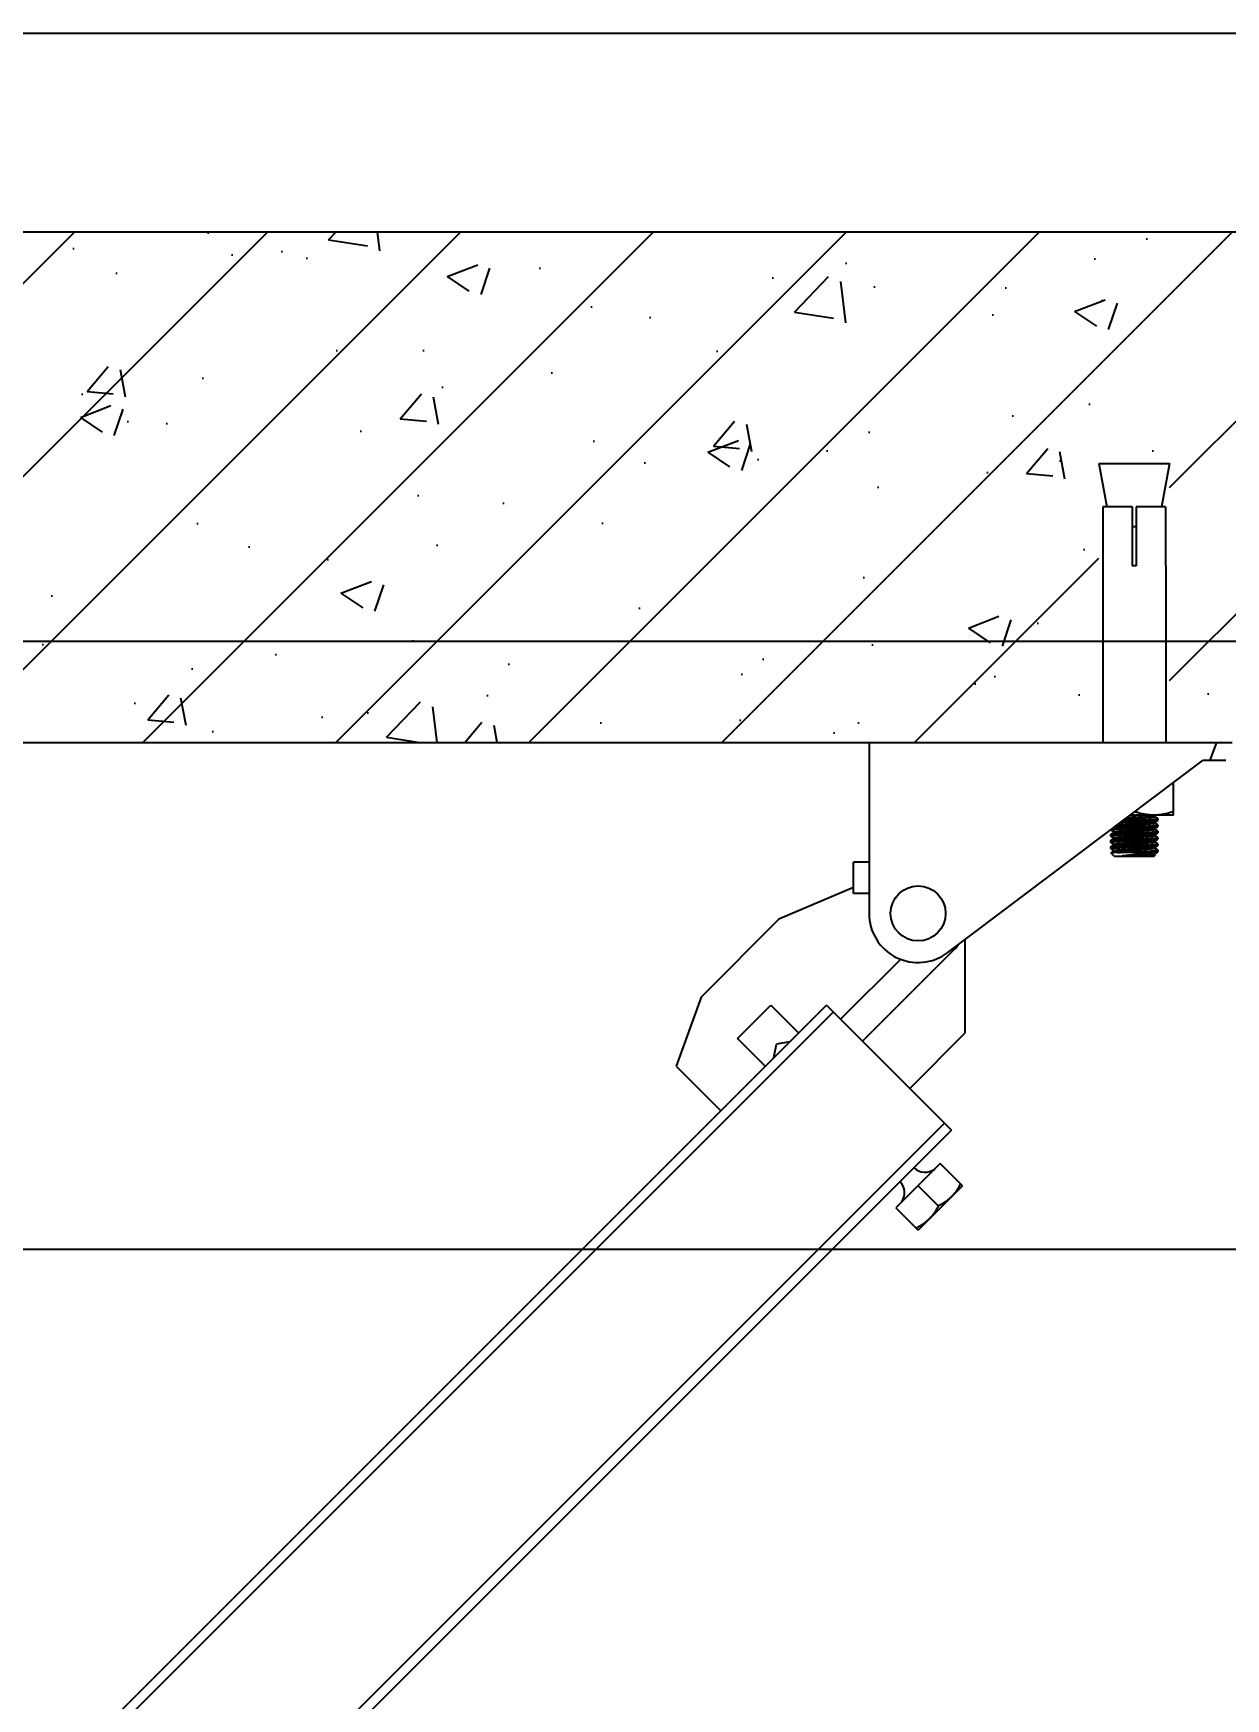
# Model space of a CAD drawing. Header units: millimetres. Extents: x 3804182 to 7463862, y 18008854 to 19247705.
# Drawn here: x 4761452 to 4763217, y 19098347 to 19100813 of the extents above; entities that cross this region are included whole.
import ezdxf

# ---------------------------------------------------------------- set-up
doc = ezdxf.new("R2010")
doc.units = ezdxf.units.MM
doc.header["$LTSCALE"] = 1000
doc.header["$MEASUREMENT"] = 0
doc.layers.get('Defpoints').update_dxf_attribs({"color": 1})
for name, color, linetype in [('02___PRT_ALL_AXES', 7, 'Continuous'), ('JZ_0', 7, 'Continuous'), ('图框', 4, 'Continuous')]:
    doc.layers.add(name, color=color, linetype=linetype)
doc.styles.add('DIM_FONT', font='SIMPLEX', dxfattribs={"width": 0.7, "bigfont": 'GBCBIG'})
doc.dimstyles.new('DIMN150', dxfattribs={"dimscale": 1.5, "dimtxt": 300, "dimasz": 100, "dimexe": 250, "dimexo": 300, "dimgap": 150, "dimtad": 1, "dimdec": 0, "dimzin": 0, "dimdsep": 46, "dimtxsty": 'DIM_FONT', "dimblk": 'ARCHTICK', "dimcen": 0.09, "dimclrt": 7, "dimazin": 2, "dimtfac": 1, "dimtdec": 0, "dimtix": 1, "dimtmove": 2, "dimatfit": 3, "dimldrblk": 'ARCHTICK', "dimfxl": 0, "dimtolj": 1, "dimtzin": 0, "dimarcsym": 0})

# ---------------------------------------------------------------- blocks, each defined once
blk = doc.blocks.new('_ArchTick')
at = {"color": 0, "linetype": 'ByBlock', "const_width": 0.4}
blk.add_lwpolyline([(-0.5, -0.5), (0.5, 0.5)], dxfattribs=at)
blk = doc.blocks.new('*D57')
at = {"layer": 'Defpoints', "color": 0, "linetype": 'Continuous'}
for p in [(-3659003.200023778, 1106996.568780558), (-3662544.182995328, 1106818.963833382), (-3661915.483425767, 1104544.52540618), (-3662544.182995328, 1104160.318329378), (-3662340.104643541, 1103659.664160789)]:
    blk.add_point(p, dxfattribs=at)
at = {"layer": '图框', "color": 0, "linetype": 'Continuous', "lineweight": -2}
blk.add_arc((-3662544.182995328, 1103455.585809003), 1257.399139123178, 45.00000000004329, 90.00000000000269, dxfattribs=at)
at = {"layer": '图框', "color": 0, "linetype": 'Continuous', "lineweight": -2, "xscale": 150, "yscale": 150, "zscale": 150}
for p, rotation in [((-3662544.182995328, 1104712.984948126), 180.0000000000027), ((-3661655.067537396, 1104344.701266935), 315.0000000000433)]:
    blk.add_blockref('_ArchTick', p, dxfattribs=dict(at, rotation=rotation))
at = {"layer": '图框', "color": 7, "linetype": 'Continuous', "insert": (-3661890.789632352, 1105033.016927466), "char_height": 450, "attachment_point": 5, "rotation": 337.50000000002353, "style": 'DIM_FONT'}
blk.add_mtext('\\A1;45°', dxfattribs=at)
blk = doc.blocks.new('抗震大样2')
at = {"layer": '图框', "linetype": 'Continuous'}
h = blk.add_hatch(dxfattribs=at)
h.set_pattern_fill('ANSI31', color=8, scale=2307.852, style=0)
h.set_pattern_definition([(45, (-2247965.054373815, -5842323.887554803), (-203.987224896867, 203.9872248968669), [])])
h.paths.add_polyline_path([(3942.014406284783, 1523.56508099311), (4091.56321588438, 1523.56508099311), (4091.56321588438, 933.6781097904313), (3942.014406284783, 933.6781097904313)])
h.paths.add_polyline_path([(8426.713277483359, 1523.56508099311), (8576.262087083422, 1523.56508099311), (8576.262087083422, 933.6781097904313), (8426.713277483359, 933.6781097904313)])
h.paths.add_polyline_path([(271.8964836336672, 2013.752845788142), (9410.990403633565, 2013.752845792333), (9410.990403633565, 1651.957092799945), (9132.944223188795, 1544.37466709502), (9710.119039889425, 1419.172648607753), (9410.990403633565, 1339.112144922605), (9410.990403633565, 933.678109792294), (8708.444682077039, 933.6781097913627), (7940.679646284785, 933.6781097913627), (271.8964836336672, 933.678109792294), (271.8964836336672, 1339.112144922605), (571.0251198895276, 1419.172648607753), (-6.149696811567992, 1544.37466709502), (271.8964836336672, 1651.957092799945)])
edge = h.paths.add_edge_path(flags=16)
edge.add_line((4083.125004977919, 1432.174141782569), (4083.125004977919, 1307.550133784767))
h = blk.add_hatch(dxfattribs=at)
h.set_pattern_fill('AR-CONC', color=8, scale=92.31407999999999, style=0)
h.set_pattern_definition([(49.99999999999999, (-2247965.054373815, -5842323.887554803), (662.1321387742055, -57.92905608954079), [69.23555999999998, -761.5911599999996]), (355, (-2247965.054373815, -5842323.887554803), (-128.0870171125717, 694.3792480575353), [55.38844800000003, -609.2729280000002]), (100.4513999999999, (-2247909.876697321, -5842328.714971914), (534.0456134429872, 636.449770409782), [58.84116998875196, -647.2528901853691]), (46.18419999999999, (-2247965.054373815, -5842139.259394804), (985.2137554211163, -152.7973553029011), [103.8533399999999, -1142.386739999999]), (96.63559999999998, (-2247882.953235886, -5842151.992559262), (862.8252777303945, 899.2479506373298), [88.26175775255012, -970.8791801903977]), (351.1842, (-2247965.054373815, -5842139.259394804), (862.8245757602127, 899.2486245530843), [83.08267200000002, -913.9093920000004]), (20.99999999999998, (-2247872.740293814, -5842185.416434804), (551.0292536182784, -371.6739248239132), [69.23555999999999, -761.59116]), (326.0000000000001, (-2247872.740293814, -5842185.416434804), (224.6143101623545, 669.4155927045877), [55.38844799999999, -609.2729279999999]), (71.4514, (-2247826.821209049, -5842216.389291207), (775.6437895268194, 297.7410607572227), [58.84116998875199, -647.2528901853693]), (37.49999999999998, (-2247965.054373815, -5842323.887554803), (11.22525856548796, 307.3078985409198), [0, -601.8878015999999, 0, -618.5043359999999, 0, -611.5807799999999]), (7.499999999999998, (-2247965.054373815, -5842323.887554803), (242.850223249975, 364.0975432364513), [0, -352.6397856, 0, -588.0406896000001, 0, -233.093052]), (327.5, (-2248170.914772213, -5842323.887554803), (492.7932707861466, -20.82132233677275), [0, -230.7852, 0, -720.0498240000002, 0, -955.450728]), (317.5, (-2248263.228852214, -5842323.887554803), (538.3629469156659, 92.41099347424151), [0, -300.0207599999999, 0, -478.1869344, 0, -678.508488])])
h.paths.add_polyline_path([(8426.713277483359, 1523.56508099311), (8576.262087083422, 1523.56508099311), (8576.262087083422, 933.6781097904313), (8426.713277483359, 933.6781097904313)])
h.paths.add_polyline_path([(3942.014406284783, 1523.56508099311), (4091.56321588438, 1523.56508099311), (4091.56321588438, 933.6781097904313), (3942.014406284783, 933.6781097904313)])
h.paths.add_polyline_path([(571.0251198895276, 1419.172648607753), (-6.149696811567992, 1544.37466709502), (271.8964836336672, 1651.957092799945), (271.8964836336672, 2013.752845788142), (9410.990403633565, 2013.752845792333), (9410.990403633565, 1651.957092799945), (9132.944223188795, 1544.37466709502), (9710.119039889425, 1419.172648607753), (9410.990403633565, 1339.112144922605), (9410.990403633565, 933.678109792294), (8708.444682077039, 933.6781097913627), (7940.679646284785, 933.6781097913627), (271.8964836336672, 933.678109792294), (271.8964836336672, 1339.112144922605)])
at = {"color": 3, "linetype": 'Continuous'}
for p, q in [((8435.151488390286, 1432.174141782569), (8435.151488390286, 1307.550133785233)), ((8497.333548682276, 1432.174141782569), (8435.151488390286, 1432.174141782569)), ((8497.333548682276, 1432.174141782569), (8497.333548682276, 1307.550133785233)), ((8505.641815884504, 1432.174141782569), (8505.641815884504, 1307.550133785233)), ((8567.823876216542, 1432.174141782569), (8505.641815884504, 1432.174141782569)), ((8567.823876216542, 1432.174141782569), (8567.823876216542, 1307.550133785233)), ((8435.021544683259, 1307.550133785233), (8435.021544683259, 933.6781097911298)), ((8435.151488390286, 1307.550133785233), (8435.021544683259, 1307.550133785233)), ((8505.641815884504, 1307.550133785233), (8497.333548682276, 1307.550133785233)), ((8567.953819883522, 1307.550133785233), (8567.823876216542, 1307.550133785233)), ((8567.953819883522, 1307.550133785233), (8567.953819883522, 933.6781097911298)), ((8490.88082844438, 778.6906891230028), (8520.566132844891, 779.9751628907397)), ((8543.570173197426, 777.9665714171715), (8543.899370505009, 778.2220189308282)), ((8543.985588675365, 778.1321196684148), (8547.167103551794, 779.9751665876247)), ((8544.142115058377, 776.6517713516951), (8544.142115058377, 778.1321196684148)), ((8551.20313193556, 772.6528883110732), (8544.18142163707, 776.7196124214679)), ((8451.772232591175, 749.079239025712), (8458.79394313693, 745.0125157102011)), ((8458.989776222035, 743.6000078832731), (8451.772232674062, 739.4198195119388)), ((8452.054300464224, 749.5651788527612), (8452.47282161424, 749.622210205067)), ((8458.83324954845, 745.080355985323), (8458.83324954845, 743.6000078832731)), ((8543.49416709179, 764.6509605958126), (8543.915678096935, 764.9239293804858)), ((8543.985588675365, 764.8388921504375), (8551.203132018913, 769.019080306869)), ((8543.985588675365, 751.5456646224484), (8551.203132018913, 755.7258527788799)), ((8543.985588675365, 738.2524371056352), (8551.203132018913, 742.4326252620667)), ((8544.142115058377, 763.3585438232403), (8544.142115058377, 764.8388921504375)), ((8544.142115058377, 750.0653163054958), (8544.142115058377, 751.5456646224484)), ((8551.20313193556, 759.3596607933287), (8544.18142163707, 763.4263849037234)), ((8551.20313193556, 746.0664332762826), (8544.18142163707, 750.1331573866773)), ((8551.337285484187, 772.4976377470884), (8551.20313193556, 772.6528883110732)), ((8551.203132018913, 769.019080306869), (8551.337285484187, 769.1743308708537)), ((8551.337285484187, 759.2044102302752), (8551.20313193556, 759.3596607933287)), ((8551.203132018913, 755.7258527788799), (8551.337285484187, 755.8811033531092)), ((8551.337285484187, 745.9111827125307), (8551.20313193556, 746.0664332762826)), ((8551.203132018913, 742.4326252620667), (8551.337285484187, 742.5878758360632)), ((8451.638079082593, 739.2645689488854), (8451.772232674062, 739.4198195119388)), ((8451.772232591175, 735.7860114974901), (8451.638079082593, 735.9412620717194)), ((8451.638079082593, 725.9713414311409), (8451.772232674062, 726.1265919951256)), ((8451.772232591175, 722.4927839909215), (8451.638079082593, 722.6480345437303)), ((8451.638079082593, 712.6781139143277), (8451.772232674062, 712.8333644771483)), ((8451.772232591175, 709.1995564629324), (8451.638079082593, 709.3548070266843)), ((8451.772232591175, 735.7860114974901), (8458.79394313693, 731.7192881824449)), ((8458.989776222035, 730.3067803664599), (8451.772232674062, 726.1265919951256)), ((8451.772232591175, 722.4927839909215), (8458.79394313693, 718.4260606653988)), ((8458.989776222035, 717.013552838238), (8451.772232674062, 712.8333644771483)), ((8451.772232591175, 709.1995564629324), (8458.79394313693, 705.1328331474215)), ((8458.83324954845, 731.7871284682769), (8458.83324954845, 730.3067803664599)), ((8458.83324954845, 718.4939009505324), (8458.83324954845, 717.013552838238)), ((8458.83324954845, 705.2006734223105), (8458.83324954845, 703.7203253204934)), ((8458.969503347296, 730.3430806342512), (8459.232179683167, 730.4480953090824)), ((8458.982052819338, 717.0278849818278), (8459.250625945162, 717.1368082263507)), ((8543.32805866003, 738.0197388667148), (8543.945228693075, 738.3142921903636)), ((8543.668794278521, 724.8636305697728), (8543.95817800099, 725.0048666738439)), ((8543.687564318534, 711.5658965215553), (8543.970204674639, 711.6932480966207)), ((8543.985588675365, 724.9592095878907), (8551.203132018913, 729.1393977440894)), ((8543.985588675365, 711.6659820596687), (8551.203132018913, 715.846170227509)), ((8544.142115058377, 736.7720887889154), (8544.142115058377, 738.2524371056352)), ((8544.142115058377, 723.4788612709381), (8544.142115058377, 724.9592095878907)), ((8544.142115058377, 710.185633742949), (8544.142115058377, 711.6659820596687)), ((8551.20313193556, 732.7732057587709), (8544.18142163707, 736.8399298586883)), ((8551.20313193556, 719.4799782307819), (8544.18142163707, 723.5467023409437)), ((8551.20313193556, 706.186750713503), (8544.18142163707, 710.2534748241305)), ((8551.337285484187, 732.6179551843088), (8551.20313193556, 732.7732057587709)), ((8551.203132018913, 729.1393977440894), (8551.337285484187, 729.2946483080741)), ((8551.337285484187, 719.3247276674956), (8551.20313193556, 719.4799782307819)), ((8551.203132018913, 715.846170227509), (8551.337285484187, 716.0014207903296)), ((8551.337285484187, 706.0314961632248), (8551.20313193556, 706.186750713503)), ((8452.728608693928, 700.0938198675867), (8452.692197048571, 699.9934816621244)), ((8459.946759869345, 692.7387744428124), (8452.692197048571, 699.9934816621244)), ((8458.989776222035, 703.7203253204934), (8452.728608693928, 700.0938198675867)), ((8458.993642101996, 703.7132072495297), (8459.269122060388, 703.8297632709146)), ((8543.029018284753, 692.7383609928656), (8459.946346284822, 692.7383609928656)), ((8536.754676998593, 701.0476206110325), (8466.25670124637, 701.0476206110325)), ((8507.180413459428, 693.8523069065996), (8475.621635554824, 693.8523069065996)), ((8543.028604740277, 692.7387744428124), (8546.069436436519, 695.7796666689683)), ((8543.985588675365, 698.3727545428555), (8551.203132018913, 702.5529426992871)), ((8544.142115058377, 696.8924062361475), (8544.142115058377, 698.3727545428555)), ((8546.029687856324, 695.8894008109346), (8544.18142018374, 696.9602397836279)), ((8546.029687856324, 695.8894008109346), (8546.069436436519, 695.779666712042)), ((8551.337285484187, 702.7082004952244), (8551.203132018913, 702.5529426992871))]:
    blk.add_line(p, q, dxfattribs=at)
at = {"color": 5, "linetype": 'Continuous'}
for p, q in [((7940.679646284785, 933.6781097911298), (7940.679646284785, 572.2684865875635)), ((7940.679646284785, 933.6781097911298), (8708.444682077039, 933.6781097911298)), ((8675.27078791149, 933.6781097911298), (8660.991809248924, 896.2909073883202)), ((8107.048974361271, 489.3391946300399), (8646.882358284667, 896.2909073883202)), ((8646.882358284667, 896.2909073883202), (8694.836634952575, 896.2909073883202)), ((7908.158834886272, 614.6519368726294), (7908.158834886272, 680.2872477644123)), ((7940.679646284785, 680.2872477644123), (7908.158834886272, 680.2872477644123)), ((7908.158834886272, 626.9345164934639), (7750.126204985194, 559.853644965915)), ((7940.679646284785, 614.6519368726294), (7908.158834886272, 614.6519368726294)), ((7750.126204985194, 559.853644965915), (7585.630906810984, 395.3583467975259)), ((8120.909109349363, 495.8989756156225), (7926.863405863754, 301.8532721283846)), ((8144.232192683499, 319.4777683699504), (8144.232192683499, 517.3696477843914)), ((8007.938619639724, 475.7508327001706), (7880.452232426032, 348.2644455262925)), ((7585.630906810984, 395.3583467975259), (7533.249656700063, 248.979783445131)), ((7662.495962387882, 307.7281042055693), (7732.993947315495, 378.2260891303886)), ((7732.993947315495, 378.2260891303886), (7791.742268072907, 319.4777683699504)), ((8026.735551174264, 201.981126828352), (8144.232192683499, 319.4777683699504)), ((7721.244283139706, 248.979783445131), (7662.495962387882, 307.7281042055693)), ((7533.249656700063, 248.979783445131), (7627.246969901025, 154.9824702015612)), ((8091.358703995589, 43.36066072573885), (7997.361390754115, -50.63665248593315))]:
    blk.add_line(p, q, dxfattribs=at)
at = {"color": 2, "linetype": 'Continuous'}
for p, q in [((4531.210465308744, -2941.05403438583), (7850.490588827059, 378.2260891303886)), ((4545.897545517422, -2955.74111459963), (7865.177669036202, 363.5390089270659)), ((8114.858032306656, 113.858645650791), (7850.490588827059, 378.2260891303886)), ((4780.890828579199, -3190.734397660941), (8100.17095213756, 128.5457258655224)), ((8114.858032306656, 113.858645650791), (4795.577908785548, -3205.421477864496))]:
    blk.add_line(p, q, dxfattribs=at)
at = {"color": 5, "linetype": 'Continuous'}
for centre, radius, start, end in [((8044.532986285165, 572.2684865875635), 103.85334, 180, 307.0106997974274), ((8044.532986285165, 572.2750986802857), 108.0121490773668, 314.9987596229844, 322.2478675700232)]:
    blk.add_arc(centre, radius, start, end, dxfattribs=at)
at = {"color": 3, "linetype": 'Continuous'}
for points, start_tangent, end_tangent in [([(8482.462948947214, 772.3519456435461), (8485.217078623828, 772.5004577434156), (8494.414749982767, 772.9760152737144), (8503.968278049026, 773.4515728035476), (8513.397001198027, 773.9271303336136), (8522.226537099574, 774.4026878639124), (8530.012649894226, 774.8782453837339), (8536.363601087127, 775.353802913567), (8540.959858544637, 775.8293604541104), (8543.570173197426, 776.3049179741647), (8544.033175191842, 776.7183939740062)], (0.9984990965115849, 0.05476818661914098), (0.5217251967826146, 0.8531136026591898)), ([(8484.847002359107, 774.1423922555987), (8485.217078623828, 774.1621111764107), (8494.414749982767, 774.6376687176526), (8503.968278049026, 775.1132262367755), (8513.397001198027, 775.5887837666087), (8522.226537099574, 776.0643412966747), (8530.012649894226, 776.5398988267407), (8536.363601087127, 777.0154563572723), (8540.959858544637, 777.4910138871055), (8543.570173197426, 777.9665714171715)], (0.9985795126469853, 0.05328186297146192), (0.8375242309610832, 0.546400185352317)), ([(8451.718648921233, 739.4713378348388), (8452.666930197272, 739.6951558210421), (8455.785001773853, 740.1336401968729), (8460.837537009269, 740.5705380800646), (8467.440641247202, 740.9971880330704), (8475.421062852722, 741.4237091324758), (8484.632357901428, 741.8581296480261), (8494.539570813067, 742.2920255805366), (8504.5453543365, 742.7177289796527), (8514.390044133645, 743.1417750441469)], (0.6930771379361759, 0.7208634273357188), (0.9990360966050292, 0.04389621487311855)), ([(8452.47282161424, 749.622210205067), (8454.949093343224, 750.0099307785276), (8458.983962803148, 750.3976514053065), (8464.442300482653, 750.7853720206767), (8471.141304266639, 751.1730926372111), (8478.85662152525, 751.5608132528141), (8487.329862953164, 751.948533826042), (8496.277255947702, 752.3362544528209), (8505.3991483883, 752.7239750684239), (8514.390044133645, 753.1116956847254)], (0.9940161456653756, 0.1092332465715044), (0.9990360966053514, 0.04389621486578448)), ([(8452.59592525009, 736.3566754353233), (8455.432654183824, 736.7720887889154), (8460.039252067916, 737.1875021525193), (8466.23868983984, 737.6029155047145), (8473.792726644315, 738.0183288683183), (8482.411065021995, 738.4337422319222), (8491.762507162057, 738.8491555852816), (8501.487682282925, 739.2645689488854), (8511.212857450359, 739.6799823124893), (8520.564299544785, 740.0953956649173), (8529.182637965772, 740.5108090285212), (8536.736674770247, 740.926222392125), (8542.936112538911, 741.3416357452516), (8547.542710383423, 741.7570491088554), (8550.379439356737, 742.1724624724593), (8551.25137413945, 742.3823531889357)], (0.9963283593744078, 0.08561425293898851), (0.721523877536385, 0.6923895537519755)), ([(8457.570415865164, 753.6386441232171), (8461.118871801998, 753.8842547396198), (8467.96303389268, 754.3205693308264), (8476.430862441659, 754.7668588291854), (8486.146265589166, 755.2192508724984), (8496.468253748491, 755.6677105324343), (8506.770951602142, 756.1057541607879), (8517.02549220575, 756.5517220410984), (8526.688106243964, 757.0024048318155), (8535.120360748842, 757.4478407795541), (8541.95034677349, 757.8847565122414), (8547.06194809964, 758.3217901056632), (8550.262005407363, 758.7641805680469), (8551.336132962722, 759.1749263929669)], (0.995594961641423, 0.09375858549601401), (0.07952816629915815, 0.9968326192320823)), ([(8458.879396948032, 745.1111842761748), (8458.85846152762, 745.153101807693), (8460.25768488925, 745.6286593379918), (8463.731291395612, 746.1042168999556), (8469.10451527778, 746.5797744411975), (8476.107016323134, 747.0553319714963), (8484.386481501628, 747.5308894901536), (8493.526350332424, 748.0064470204525), (8503.066773482598, 748.4820045502856), (8512.52774861455, 748.9575620805845)], (-0.555490574241498, 0.831522833077271), (0.99868417230981, 0.05128278442001701)), ([(8458.954387824982, 743.6568594430573), (8460.25768488925, 743.9670058938209), (8463.731291395612, 744.4425634669606), (8469.10451527778, 744.9181209970266), (8476.107016323134, 745.3936785270926), (8484.386481501628, 745.8692360571586), (8493.526350332424, 746.3447935874574), (8503.066773482598, 746.8203511175234), (8512.52774861455, 747.295908637112)], (0.8489621357476321, 0.528453680152593), (0.9986841723131346, 0.05128278435527251)), ([(8462.93614220433, 757.6274014145602), (8463.943363489583, 757.7581742885523), (8469.400036810897, 758.2337318186183), (8476.471118903719, 758.7092893486843), (8484.80084619252, 759.1848468787502), (8493.970129447058, 759.6604044090491), (8503.517639379483, 760.1359619391151), (8512.963017157745, 760.6115194691811), (8521.83104243502, 761.0870770318434), (8529.675542991143, 761.5626345619094), (8536.101842565928, 762.0381920919754), (8540.786618129816, 762.513749622507), (8543.49416709179, 762.9893071523402), (8544.061003606766, 763.4125026629772)], (0.9907165318249843, 0.1359439353876251), (0.5538793646123589, 0.8325969309675659)), ([(8465.496006688103, 759.5836100087035), (8469.400036810897, 759.8953852518462), (8476.471118903719, 760.3709427928552), (8484.80084619252, 760.8465003229212), (8493.970129447058, 761.3220578418113), (8503.517639379483, 761.7976153718773), (8512.963017157745, 762.2731729021762), (8521.83104243502, 762.7487304753158), (8529.675542991143, 763.2242880053818), (8536.101842565928, 763.6998455354478), (8540.786618129816, 764.1754030655138), (8543.49416709179, 764.6509605958126)], (0.9956034688844091, 0.09366820562673144), (0.879934095654345, 0.4750957664565855)), ([(8472.07089380594, 764.5175369656645), (8473.792726644315, 764.604783914052), (8482.411065021995, 765.0201972667128), (8491.762507162057, 765.4356106303167), (8501.487682282925, 765.8510239939205), (8511.212857450359, 766.266437347047), (8520.564299544785, 766.6818507106509), (8529.182637965772, 767.0972640633117), (8536.736674770247, 767.5126774269156), (8542.936112538911, 767.9280907905195), (8547.542710383423, 768.343504143646), (8550.379439356737, 768.7589175072499), (8551.25137413945, 768.9688082237262)], (0.998683128008891, 0.05130311716043356), (0.7215238776063537, 0.6923895536790627)), ([(8476.802616689354, 768.0777467775624), (8485.742438063957, 768.4944400605746), (8495.836954092141, 768.9339899029583), (8506.126093064435, 769.3714763226453), (8516.462962782942, 769.8198715650942), (8526.21941753244, 770.2726503531449), (8534.747524599079, 770.7197281816043), (8541.666870565154, 771.1575228932779), (8546.956204213202, 771.6040059737861), (8550.245873535983, 772.0541060529649), (8551.336147540249, 772.4681407886092)], (0.9988463862254716, 0.04801975348037717), (0.07847895427440899, 0.9969157706326024)), ([(8512.52774861455, 748.9575620805845), (8521.433270766865, 749.4331196106505), (8529.33528102329, 749.9086771407165), (8535.836209690198, 750.3842346707825), (8540.608979068696, 750.8597922010813), (8543.413459253963, 751.3353497311473), (8543.931082704104, 751.6209366135299)], (0.9986841723057273, 0.05128278449952204), (0.8099488129431178, 0.586500571535983)), ([(8512.52774861455, 747.295908637112), (8521.433270766865, 747.7714661776554), (8529.33528102329, 748.2470237077214), (8535.836209690198, 748.7225812275428), (8540.608979068696, 749.1981387576088), (8543.413459253963, 749.6736962879077), (8544.08514219476, 750.1040378652979)], (0.9986841723211343, 0.05128278419948807), (0.5621117584422255, 0.827061286133615)), ([(8514.390044133645, 753.1116956847254), (8523.116882501636, 753.5073253563605), (8531.089582319371, 753.902954984922), (8538.030162096024, 754.2985846565571), (8543.696626768913, 754.6942143384367), (8547.891405534465, 755.0898439998273), (8550.468240318354, 755.4854736817069), (8551.244696284644, 755.6780229210854)], (0.9990360965938497, 0.04389621512755307), (0.7548158846642556, 0.6559367197058853)), ([(8514.390044133645, 743.1417750441469), (8523.132634058129, 743.5381467691623), (8531.173171007074, 743.937446947908), (8538.0930194119, 744.3325901348144), (8543.743123279884, 744.7280080190394), (8547.924968564883, 745.1238315736409), (8550.476156558841, 745.5173643236049)], (0.9990360965829282, 0.04389621537611566), (0.9945990880096177, 0.1037913971889625)), ([(8550.476156558841, 745.5173643236049), (8551.337285484187, 745.9111827125307)], (0.9945990898221753, 0.1037913798198136), (0, 1)), ([(8551.336132962722, 759.1749263929669), (8551.337285484187, 759.2044102302752)], (0.07952825768277062, 0.9968326119414146), (0, 1)), ([(8551.336147540249, 772.4681407886092), (8551.337285484187, 772.4976377470884)], (0.07847849285308679, 0.9969158069563889), (0, 1)), ([(8451.638079082593, 735.9412620717194), (8452.59592525009, 736.3566754353233)], (0, 1), (0.9963283596448038, 0.08561424979227829)), ([(8451.638079082593, 722.6480345437303), (8452.59592525009, 723.0634479073342)], (0, 1), (0.9963283596448038, 0.08561424979227829)), ([(8451.638079082593, 709.3548070266843), (8452.59592525009, 709.7702203902882)], (0, 1), (0.9963283596448038, 0.08561424979227829)), ([(8451.714836256579, 726.1786334917415), (8452.719428018201, 726.412816161057), (8456.00109876506, 726.8631013957784), (8461.327073240653, 727.312787896255), (8468.301126569975, 727.7534230339807), (8476.667503910605, 728.1920030449983), (8486.14671822451, 728.6328160203993), (8496.353102117777, 729.0763427710626), (8506.686912399251, 729.515712530585), (8516.882109876722, 729.9588658199646), (8526.343977898825, 730.3990615333896), (8534.710205526091, 730.8379201970529), (8541.675734944642, 731.2784760347567), (8546.988424089737, 731.7276650771964), (8550.259113010019, 732.1771316984668), (8551.33613694692, 732.5884734645952)], (0.6717033379357785, 0.7408202385234447), (0.07925684787149036, 0.9968542280922902)), ([(8451.716135960072, 712.8852563253604), (8452.702312239446, 713.1160681725014), (8455.866045595612, 713.5557589163072), (8461.04988273466, 713.9995733040851), (8467.932260735426, 714.4391213841736), (8476.297164891846, 714.8806065921672), (8485.732438610401, 715.3210827100556), (8495.798139573075, 715.7594217355363), (8506.11502026068, 716.1980942548253), (8516.418736336753, 716.6449938372243), (8526.099902986083, 717.093902840279), (8534.538405514322, 717.5349327931181), (8541.53457831731, 717.975155803375), (8546.90710098343, 718.4260256844573), (8550.23694534786, 718.8793788328767), (8551.336155393627, 719.2952245611232)], (0.6790589376727139, 0.7340837548718848), (0.07791813302698747, 0.9969597607454319)), ([(8452.59592525009, 723.0634479073342), (8455.432654183824, 723.4788612709381), (8460.039252067916, 723.894274634542), (8466.23868983984, 724.3096879876684), (8473.792726644315, 724.7251013512723), (8482.411065021995, 725.1405147148762), (8491.762507162057, 725.555928067537), (8501.487682282925, 725.9713414311409), (8511.212857450359, 726.3867547947448), (8520.564299544785, 726.8021681478713), (8529.182637965772, 727.2175815114751), (8536.736674770247, 727.632994864136), (8542.936112538911, 728.0484082277399), (8547.542710383423, 728.4638215913437), (8550.379439356737, 728.8792349444702), (8551.25137413945, 729.0891256609466)], (0.9963283593744078, 0.08561425293898851), (0.721523877536385, 0.6923895537519755)), ([(8452.59592525009, 709.7702203902882), (8455.432654183824, 710.185633742949), (8460.039252067916, 710.6010471065529), (8466.23868983984, 711.0164604701567), (8473.792726644315, 711.4318738235161), (8482.411065021995, 711.84728718712), (8491.762507162057, 712.2627005507238), (8501.487682282925, 712.6781139143277), (8511.212857450359, 713.0935272667557), (8520.564299544785, 713.5089406303596), (8529.182637965772, 713.9243539939635), (8536.736674770247, 714.33976734709), (8542.936112538911, 714.7551807106938), (8547.542710383423, 715.1705940631218), (8550.379439356737, 715.5860074267257), (8551.25137413945, 715.7958981429692)], (0.9963283593744078, 0.08561425293898851), (0.721523877536385, 0.6923895537519755)), ([(8458.859963579569, 731.8029888246674), (8458.84533400787, 731.8374909863342), (8460.144346956164, 732.3130485052243), (8463.523445347324, 732.7886060464662), (8468.812618352473, 733.2641635765322), (8475.745754628442, 733.7397210954223), (8483.974030910991, 734.2152786257211), (8493.08346232446, 734.690836166963), (8502.615730825346, 735.1663936856203), (8512.091244428884, 735.6419512159191), (8521.033266583923, 736.1175087462179), (8528.991902040318, 736.5930662762839), (8535.566732251085, 737.0686238061171), (8540.426961137913, 737.5441813364159), (8543.32805866003, 738.0197388667148)], (-0.5105132761206127, 0.8598698709133836), (0.9319592097170258, 0.3625631412921294)), ([(8458.843698233366, 718.4982938230969), (8458.836979463696, 718.5218801216688), (8460.035636560526, 718.9974376517348), (8463.319848599378, 719.472995181568), (8468.524378723, 719.9485527006909), (8475.387374158017, 720.4241102307569), (8483.56354065705, 720.8996677722316), (8492.641515016556, 721.3752252913546), (8502.1645619208, 721.8507828211877), (8511.653553363867, 722.3263403512537), (8520.631074666511, 722.8018978815526), (8528.645444557536, 723.2774554118514), (8535.293440316804, 723.7530129416846), (8540.240584767424, 724.2285704717506), (8543.23797490215, 724.7041280018166), (8543.668794278521, 724.8636305697728)], (-0.3875628131547492, 0.9218432978872152), (0.9225005775581252, 0.3859957051638338)), ([(8458.833759800531, 705.2007245665882), (8458.833398767747, 705.2062692572363), (8459.93156587705, 705.6818267873023), (8463.12052400317, 706.1573843061924), (8468.239828713238, 706.6329418472014), (8475.03191512404, 707.1084993775003), (8483.15505659813, 707.5840568963904), (8492.200557848904, 708.0596144264564), (8501.713317250833, 708.5351719565224), (8511.21472444199, 709.0107294868212), (8520.226740049664, 709.4862870168872), (8528.295947329141, 709.9618445469532), (8535.016364548355, 710.4374020770192), (8540.049870818853, 710.912959607318), (8543.143218033016, 711.388517137384), (8543.687564318534, 711.5658965215553)], (-0.09973391551919959, 0.9950141436659125), (0.9344565677666955, 0.3560771306299903)), ([(8459.232179683167, 730.4480953090824), (8460.144346956164, 730.6513950722292), (8463.523445347324, 731.1269526020624), (8468.812618352473, 731.602510132594), (8475.745754628442, 732.07806766266), (8483.974030910991, 732.553625192726), (8493.08346232446, 733.0291827225592), (8502.615730825346, 733.5047402426135), (8512.091244428884, 733.980297782924), (8521.033266583923, 734.4558553132229), (8528.991902040318, 734.9314128328115), (8535.566732251085, 735.4069703631103), (8540.426961137913, 735.8825279034209), (8543.32805866003, 736.3580854232423), (8544.106043760665, 736.7951956624165)], (0.9550911174751348, 0.2963122631955997), (0.539405648030828, 0.8420460479525113)), ([(8459.250625945162, 717.1368082263507), (8460.035636560526, 717.3357842077967), (8463.319848599378, 717.8113417376298), (8468.524378723, 718.2868992676958), (8475.387374158017, 718.7624567979947), (8483.56354065705, 719.2380143280607), (8492.641515016556, 719.7135718581267), (8502.1645619208, 720.1891293881927), (8511.653553363867, 720.6646869184915), (8520.631074666511, 721.140244438313), (8528.645444557536, 721.6158019681461), (8535.293440316804, 722.0913595086895), (8540.240584767424, 722.5669170285109), (8543.23797490215, 723.0424745588098), (8544.124003658071, 723.4883243851364)], (0.9504018912907775, 0.3110245087302824), (0.4630925138962155, 0.8863099478022819)), ([(8459.269122060388, 703.8297632709146), (8459.93156587705, 704.0201733431313), (8463.12052400317, 704.4957308731973), (8468.239828713238, 704.9712884032633), (8475.03191512404, 705.4468459333293), (8483.15505659813, 705.9224034633953), (8492.200557848904, 706.3979609936941), (8501.713317250833, 706.8735185237601), (8511.21472444199, 707.3490760433488), (8520.226740049664, 707.8246335838921), (8528.295947329141, 708.300191114191), (8535.016364548355, 708.7757486337796), (8540.049870818853, 709.2513061638456), (8543.143218033016, 709.7268636941444), (8544.13788174605, 710.1868201219477)], (0.9435972588401609, 0.3310954743111642), (0.2698540509156355, 0.9629012364746562)), ([(8466.25670124637, 701.0476206110325), (8474.440539601725, 701.4948503987398), (8483.828922082204, 701.9421002082527), (8494.003900685348, 702.3893663419876), (8504.512400591746, 702.8366451882757), (8514.886420766823, 703.283933127299), (8524.66390557075, 703.7312265145592), (8533.409355496988, 704.1785217288416), (8540.733253299259, 704.6258151591755), (8546.309437762946, 705.0731031084433), (8549.889647564385, 705.5203819447197), (8551.314584389329, 705.9676481313072), (8551.295886385255, 706.0019390864763)], (0.9982054153531446, 0.05988279184921422), (-0.5810596708828372, 0.8138609579489172)), ([(8551.33613694692, 732.5884734645952), (8551.337285484187, 732.6179551843088)], (0.07925745838162183, 0.9968541795522982), (0, 1)), ([(8551.336155393627, 719.2952245611232), (8551.337285484187, 719.3247276674956)], (0.07791846313125458, 0.996959734945832), (0, 1)), ([(8466.25670124637, 701.0476206110325), (8460.297211344354, 700.7855189961847), (8455.952988413628, 700.5227181643713), (8453.3789808047, 700.2580588064156), (8452.706994444598, 700.1307226107456)], (-0.9992371251331997, -0.03905339621003742), (-0.8628855990839858, -0.5053992905549741)), ([(8475.621635554824, 693.8523069065996), (8482.821443737485, 694.9048881751951), (8491.23964190064, 695.9573196445126), (8500.337436547037, 696.9879014950711), (8509.688163134735, 697.9953621774912), (8519.24653292587, 699.0181998917833), (8528.463167782873, 700.0423932685517), (8536.754676998593, 701.0476206110325)], (0.987116432107159, 0.1600035920347809), (0.9917689197318885, 0.1280406570345648)), ([(8475.621635554824, 693.8523069065996), (8483.288312812801, 694.2981435686816), (8491.760181178804, 694.7439802200533), (8500.662421522196, 695.1898168390617), (8509.601173708681, 695.6356534908991), (8518.18096226547, 696.0814901420381), (8526.022193272132, 696.5273268041201), (8532.777948746458, 696.9731634128839), (8538.149335010909, 697.4190000751987), (8541.898706947453, 697.8648367261048), (8543.860181823839, 698.3106733884197), (8543.898791337386, 698.4033502410166)], (0.998060112030804, 0.06225763224745454), (0.3324465924296373, 0.9431220828619817)), ([(8507.180413459428, 693.8523069065996), (8516.061653909273, 694.3068359247409), (8524.272810844239, 694.7613649421837), (8531.436350864358, 695.2158939489163), (8537.222908007912, 695.6704229670577), (8541.366427380592, 696.1249519847333), (8543.676397797652, 696.5794809921645), (8544.016314227134, 696.9575895220041)], (0.9987499331125186, 0.04998570903507947), (0.460057218414294, 0.887889270002123)), ([(8546.069436436519, 695.7796666689683), (8544.883976521902, 695.5069463395048), (8541.917293328326, 695.233106690459), (8537.35068408819, 694.9610783141106), (8531.370028498583, 694.6887698324863), (8524.091541856527, 694.4110879327636), (8515.845915172249, 694.1301555964164), (8507.180413459428, 693.8523069065996)], (-0.7070997297247189, -0.7071138325780578), (-0.9995012271057921, -0.03158000972159549)), ([(8551.082031253725, 702.6524397330359), (8550.833335532807, 702.4071042025462), (8548.202676509507, 701.9539197562262), (8543.437060798984, 701.5007565356791), (8536.754676998593, 701.0476206110325)], (-0.6348209134699435, -0.7726593090238327), (-0.9982017544426467, -0.05994378556299535))]:
    blk.add_spline(points, degree=3, dxfattribs=dict(at, start_tangent=start_tangent, end_tangent=end_tangent))
at = {"layer": '02___PRT_ALL_AXES', "color": 133, "linetype": 'Continuous', "ltscale": 0.001}
blk.add_line((271.8964836336672, 2013.752845787443), (9410.990403633565, 2013.752845787443), dxfattribs=at)
at = {"layer": '02___PRT_ALL_AXES', "color": 3, "linetype": 'Continuous'}
for p, q in [((8426.713277483359, 1523.565080992645), (8443.849078584928, 1432.174141782569)), ((8426.713277483359, 1523.565080992645), (8576.262087083422, 1523.565080992645)), ((8576.262087083422, 1523.565080992645), (8559.126285981853, 1432.174141782569)), ((8497.333548682276, 1390.632805786794), (8505.641815884504, 1390.632805786794)), ((8584.570354282856, 779.975166544551), (8584.570354282856, 849.3171975044534)), ((8584.570354282856, 779.9751665876247), (8492.586116280872, 779.9751665876247)), ((8551.337285484187, 772.4976377470884), (8551.337285484187, 769.1743308708537)), ((8551.337285484187, 759.2044102302752), (8551.337285484187, 755.8811033531092)), ((8551.337285484187, 745.9111827125307), (8551.337285484187, 742.5878758360632)), ((8451.638079082593, 739.2645689488854), (8451.638079082593, 735.9412620717194)), ((8451.638079082593, 725.9713414311409), (8451.638079082593, 722.6480345437303)), ((8451.638079082593, 712.6781139143277), (8451.638079082593, 709.3548070266843)), ((8551.337285484187, 732.6179551843088), (8551.337285484187, 729.2946483080741)), ((8551.337285484187, 719.3247276674956), (8551.337285484187, 716.0014207903296)), ((8551.337285484187, 706.0315001497511), (8551.337285484187, 702.7081932735164))]:
    blk.add_line(p, q, dxfattribs=at)
at = {"layer": '02___PRT_ALL_AXES', "color": 133, "linetype": 'Continuous'}
blk.add_line((271.8964836336672, 933.6781097918283), (7940.679646284785, 933.6781097911298), dxfattribs=at)
at = {"layer": '02___PRT_ALL_AXES', "color": 5, "linetype": 'Continuous'}
for p, q in [((7739.713016187772, 267.4485164533835), (7744.743611450773, 295.9784400619101)), ((7773.273535067681, 301.0090353298001), (7744.743611450773, 295.9784400619101)), ((8138.35736065777, -3.637995901051909), (8091.358703995589, 43.36066072573885)), ((8138.35736065777, -3.637995815137401), (8044.360047333408, -97.6353091453202)), ((8087.160953322425, -46.43890180205926), (8044.360047376249, -3.63799585797824)), ((7997.361390754115, -50.63665248593315), (8044.360047416296, -97.6353091453202))]:
    blk.add_line(p, q, dxfattribs=at)
blk.add_circle((8044.532986285165, 572.2684865875635), 58.1578704, dxfattribs=at)
for centre, start, end in [((7982.46449514525, -18.5348915073555), 322.6281496640729, 45), ((8059.256943025626, 58.25755637511611), 225, 307.3718503278297)]:
    blk.add_arc(centre, 33.52979262263696, start, end, dxfattribs=at)
at = {"layer": '02___PRT_ALL_AXES', "color": 3, "linetype": 'Continuous'}
for points, start_tangent, end_tangent in [([(8543.029019114561, 779.975166544551), (8534.875083792955, 780.2821990970988), (8526.714621123858, 781.1927603916265), (8518.506622869521, 782.6845364293549), (8510.151446944568, 784.7456376042683), (8502.152811788023, 787.1754360913765)], (-1, 0), (-0.9498228238858861, 0.3127884320518278)), ([(8584.570354282856, 787.3958115531132), (8575.906913561746, 784.7457273399923), (8567.549681424629, 782.6841638926417), (8559.34130510129, 781.1924493256956), (8551.181614103727, 780.2820986148436), (8543.029019114561, 779.975166544551)], (-0.9486832980505138, -0.3162277660168381), (-0.9999999999995682, -9.292627446697867e-07))]:
    blk.add_spline(points, degree=3, dxfattribs=dict(at, start_tangent=start_tangent, end_tangent=end_tangent))
at = {"layer": '02___PRT_ALL_AXES', "color": 5, "linetype": 'Continuous'}
for points, start_tangent, end_tangent in [([(8134.159609941766, 0.5597548144869506), (8130.757882906124, -5.840245358878747), (8127.197416208684, -11.73259810428135), (8123.398121221922, -17.21966880280524), (8119.296933219768, -22.35105190053582), (8114.858031766489, -27.13732474669814)], (-0.447213595499958, -0.8944271909999161), (-0.7071067811865476, -0.7071067811865476)), ([(8114.858031766489, -27.13732474669814), (8110.07257018052, -31.57552810036577), (8104.94173405366, -35.67640467220917), (8099.45447513042, -39.47595292818733), (8093.560702085495, -43.03731709416024), (8087.160953322425, -46.43890180205926)], (-0.707107438556317, -0.7071061238161671), (-0.8944271909999161, -0.447213595499958)), ([(8087.160953322425, -46.43890180205926), (8083.759226286784, -52.83890197542496), (8080.19875958981, -58.7312546891626), (8076.399464602582, -64.21832537651062), (8072.298276600428, -69.34970852755941), (8067.859375147149, -74.13598141726106)], (-0.447213595499958, -0.8944271909999161), (-0.7071067811865476, -0.7071067811865476)), ([(8067.859375147149, -74.13598141726106), (8063.07392307464, -78.57417653896846), (8057.94308507815, -82.6750556032639), (8052.45582395466, -86.47460602014326), (8046.562048416585, -90.0359720129054), (8040.162296703085, -93.43755842885002)], (-0.7071071812448312, -0.7071063811280376), (-0.8944271909999161, -0.447213595499958))]:
    blk.add_spline(points, degree=3, dxfattribs=dict(at, start_tangent=start_tangent, end_tangent=end_tangent))
at = {"layer": '图框', "linetype": 'Continuous'}
dim = blk.add_angular_dim_2l(base=(4952.894267045427, -2088.504365407163), line1=((7865.177669034339, 363.539008970838), (4528.273049270734, -2973.365610798355)), line2=((4324.194697484374, 185.9340617945418), (4324.194697484374, -2472.711442210013)), dimstyle='DIMN150', dxfattribs=at)
dim.commit()
dim.dimension.update_dxf_attribs({"geometry": '*D57', "text_midpoint": (4977.588060460053, -1600.012844121316), "insert": (3666868.377692812, -1106633.029771588)})

msp = doc.modelspace()

# ---------------------------------------------------------------- linework, layer by layer
at = {"layer": 'JZ_0', "color": 8}
for p, q in [((4746945.460682393, 19100812.53906485), (4766675.414999769, 19100812.53906485)), ((4746945.460682393, 19099912.53906485), (4766675.414999769, 19099912.53906484)), ((4746945.460682393, 19099012.53906485), (4766675.414999769, 19099012.53906484))]:
    msp.add_line(p, q, dxfattribs=at)

# ---------------------------------------------------------------- block references
at = {"xscale": 0.7, "yscale": 0.7, "zscale": 0.7}
msp.add_blockref('抗震大样2', (4757130.446715527, 19099109.0745273), dxfattribs=at)

doc.saveas('drawing.dxf')
